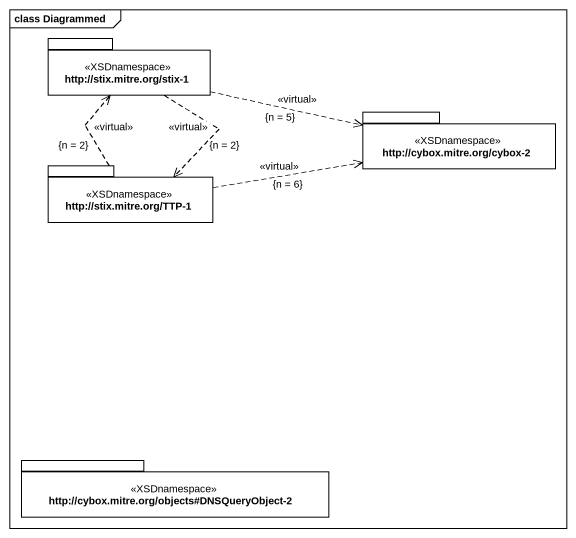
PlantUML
@startuml
mainframe class Diagrammed
package "http://stix.mitre.org/stix-1" as http_stix_mitre_org_stix_1 <<XSDnamespace>> {
}
package "http://cybox.mitre.org/cybox-2" as http_cybox_mitre_org_cybox_2 <<XSDnamespace>> {
}
package "http://stix.mitre.org/TTP-1" as http_stix_mitre_org_TTP_1 <<XSDnamespace>> {
}
package "http://cybox.mitre.org/objects#DNSQueryObject-2" as http_cybox_mitre_org <<XSDnamespace>> {
}
http_stix_mitre_org_stix_1 .right.> http_cybox_mitre_org_cybox_2 : <<virtual>>\n{n = 5}
http_stix_mitre_org_stix_1 ..> http_stix_mitre_org_TTP_1 : <<virtual>>\n{n = 2}
http_stix_mitre_org_TTP_1 .up.> http_stix_mitre_org_stix_1 : <<virtual>>\n{n = 2}
http_stix_mitre_org_TTP_1 .right.> http_cybox_mitre_org_cybox_2 : <<virtual>>\n{n = 6}
@enduml
